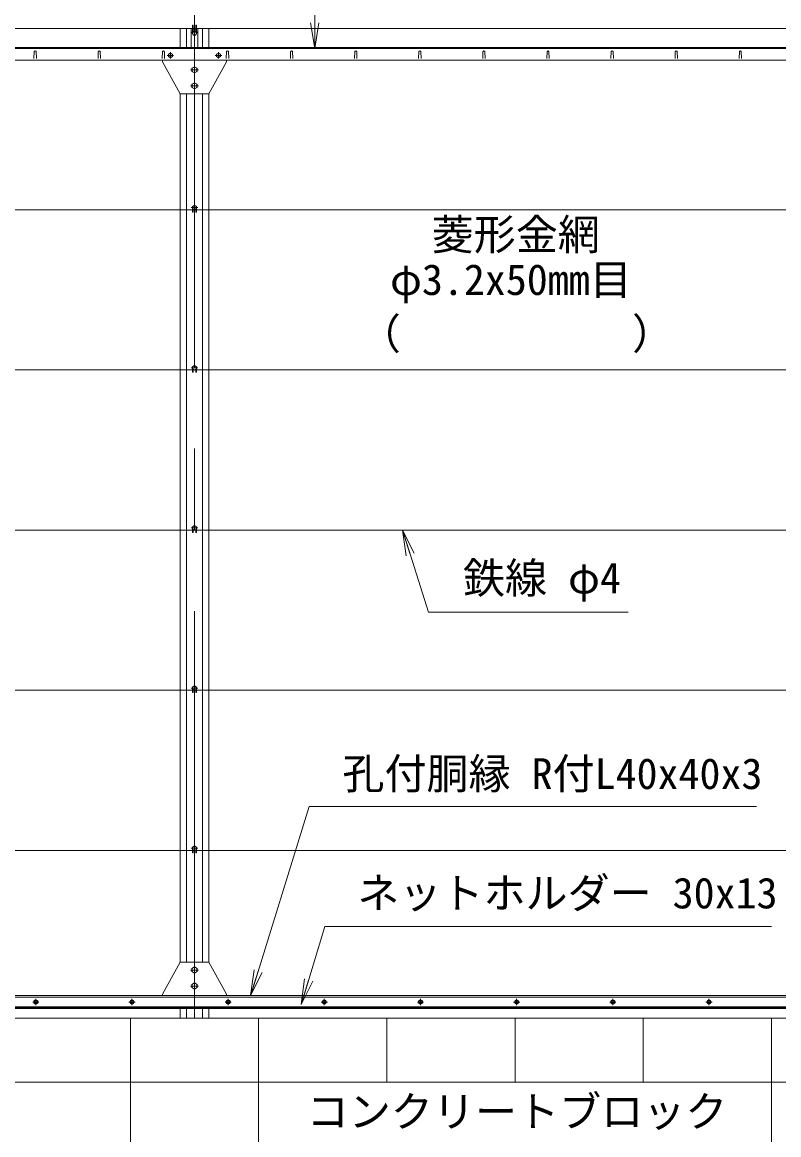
# Model space of a CAD drawing. Units: millimetres, scale not verified. Extents: x -8400 to 8400, y -5940 to 5940.
# Drawn here: x -5309 to -2949, y -2264 to 1209 of the extents above; entities that cross this region are included whole.
import ezdxf
from ezdxf.enums import TextEntityAlignment as Align

# ---------------------------------------------------------------- set-up
doc = ezdxf.new("R2010")
doc.units = ezdxf.units.MM
doc.header["$LTSCALE"] = 40
doc.linetypes.add('USER1', pattern=[50.8, 31.75, -6.35, 6.35, -6.35])
for name, color, linetype, lineweight in [('0-0_D-STR1', 1, 'Continuous', 18), ('0-1_D-BMK', 2, 'USER1', 13), ('0-3_D-STR4', 7, 'Continuous', 9), ('0-5_0', 7, 'Continuous', 9), ('0-6_D-STR3', 3, 'Continuous', 13), ('0-9_D-STR-TXT', 7, 'Continuous', 9)]:
    doc.layers.add(name, color=color, linetype=linetype, lineweight=lineweight)
doc.styles.add('ＭＳ ゴシック', font='')
doc.styles.get('ＭＳ ゴシック').set_extended_font_data('MS Gothic')

# ---------------------------------------------------------------- blocks, each defined once
blk = doc.blocks.new('_Open')
at = {"layer": '0-5_0'}
blk.add_line((-40, 6.67), (0, 0), dxfattribs=at)
blk.add_lwpolyline([(-40, -6.67), (0, 0), (-40, 0)], dxfattribs=at)

msp = doc.modelspace()

# ---------------------------------------------------------------- linework, layer by layer
at = {"layer": '0-0_D-STR1'}
for p, q in [((-4777.77, 1190.03), (-6765.27, 1190.03)), ((-4816.52, 1190.03), (-4816.52, 1130.69)), ((-4796.52, 1190.03), (-4796.52, 1130.69)), ((-4781.52, 1190.03), (-4781.52, 1130.69)), ((-4775.77, 1190.03), (-4767.27, 1190.03)), ((-4767.27, 1190.03), (-4775.77, 1190.03)), ((-2777.77, 1190.03), (-4765.27, 1190.03)), ((-4761.52, 1130.69), (-4761.52, 1190.03)), ((-4746.52, 1130.69), (-4746.52, 1190.03)), ((-4726.52, 1130.69), (-4726.52, 1190.03)), ((-6816.52, 1130.69), (-2021.52, 1130.69)), ((-6816.52, 1127.69), (-2021.52, 1127.69)), ((-5271.52, 1117.56), (-5272.27, 1096.06)), ((-5265.52, 1117.56), (-5264.77, 1096.06)), ((-5071.52, 1117.56), (-5072.27, 1096.06)), ((-5065.52, 1117.56), (-5064.77, 1096.06)), ((-4871.52, 1117.56), (-4872.27, 1096.06)), ((-4865.52, 1117.56), (-4864.77, 1096.06)), ((-4671.52, 1117.56), (-4672.27, 1096.06)), ((-4665.52, 1117.56), (-4664.77, 1096.06)), ((-4471.52, 1117.56), (-4472.27, 1096.06)), ((-4465.52, 1117.56), (-4464.77, 1096.06)), ((-4271.52, 1117.56), (-4272.27, 1096.06)), ((-4265.52, 1117.56), (-4264.77, 1096.06)), ((-4071.52, 1117.56), (-4072.27, 1096.06)), ((-4065.52, 1117.56), (-4064.77, 1096.06)), ((-3871.52, 1117.56), (-3872.27, 1096.06)), ((-3865.52, 1117.56), (-3864.77, 1096.06)), ((-3671.52, 1117.56), (-3672.27, 1096.06)), ((-3665.52, 1117.56), (-3664.77, 1096.06)), ((-3471.52, 1117.56), (-3472.27, 1096.06)), ((-3465.52, 1117.56), (-3464.77, 1096.06)), ((-3271.52, 1117.56), (-3272.27, 1096.06)), ((-3265.52, 1117.56), (-3264.77, 1096.06)), ((-3071.52, 1117.56), (-3072.27, 1096.06)), ((-3065.52, 1117.56), (-3064.77, 1096.06)), ((-6760.32, 1090.69), (-2021.52, 1090.69)), ((-4816.52, 985.69), (-4816.52, -1724.31)), ((-4796.52, 985.69), (-4796.52, -1724.31)), ((-4746.52, -1724.31), (-4746.52, 985.69)), ((-4726.52, -1724.31), (-4726.52, 985.69)), ((-6760.32, -1829.31), (-2021.52, -1829.31)), ((-6816.52, -1866.31), (-2021.52, -1866.31)), ((-6816.52, -1869.31), (-2021.52, -1869.31)), ((-4816.52, -1869.31), (-4816.52, -1899.31)), ((-4796.52, -1869.31), (-4796.52, -1899.31)), ((-4746.52, -1899.31), (-4746.52, -1869.31)), ((-4726.52, -1899.31), (-4726.52, -1869.31))]:
    msp.add_line(p, q, dxfattribs=at)
for centre in [(-5268.52, 1116.31), (-5068.52, 1116.31), (-4868.52, 1116.31), (-4668.52, 1116.31), (-4468.52, 1116.31), (-4268.52, 1116.31), (-4068.52, 1116.31), (-3868.52, 1116.31), (-3668.52, 1116.31), (-3468.52, 1116.31), (-3268.52, 1116.31), (-3068.52, 1116.31)]:
    msp.add_arc(centre, 3.25, 22.61986, 157.38014, dxfattribs=at)
at = {"layer": '0-1_D-BMK'}
for p, q in [((-4771.52, -1899.31), (-4771.52, 2286.97)), ((-4846.52, 1115.69), (-4846.52, 1095.69)), ((-4696.52, 1115.69), (-4696.52, 1095.69)), ((-4856.52, 1105.69), (-4836.52, 1105.69)), ((-4686.52, 1105.69), (-4706.52, 1105.69)), ((-4758.77, 1060.69), (-4784.27, 1060.69)), ((-4758.77, 1010.69), (-4784.27, 1010.69)), ((-4761.52, 630.69), (-4781.52, 630.69)), ((-4761.52, 130.69), (-4781.52, 130.69)), ((-4761.52, -369.31), (-4781.52, -369.31)), ((-4761.52, -869.31), (-4781.52, -869.31)), ((-4761.52, -1369.31), (-4781.52, -1369.31)), ((-4758.77, -1749.31), (-4784.27, -1749.31)), ((-4758.77, -1799.31), (-4784.27, -1799.31)), ((-5266.52, -1839.64), (-5266.52, -1858.98)), ((-4966.52, -1839.64), (-4966.52, -1858.98)), ((-4666.52, -1839.64), (-4666.52, -1858.98)), ((-4366.52, -1839.64), (-4366.52, -1858.98)), ((-4066.52, -1839.64), (-4066.52, -1858.98)), ((-3766.52, -1839.64), (-3766.52, -1858.98)), ((-3466.52, -1839.64), (-3466.52, -1858.98)), ((-3166.52, -1839.64), (-3166.52, -1858.98)), ((-5256.85, -1849.31), (-5276.2, -1849.31)), ((-4956.85, -1849.31), (-4976.2, -1849.31)), ((-4656.85, -1849.31), (-4676.2, -1849.31)), ((-4356.85, -1849.31), (-4376.2, -1849.31)), ((-4056.85, -1849.31), (-4076.2, -1849.31)), ((-3756.85, -1849.31), (-3776.2, -1849.31)), ((-3456.85, -1849.31), (-3476.2, -1849.31)), ((-3156.85, -1849.31), (-3176.2, -1849.31))]:
    msp.add_line(p, q, dxfattribs=at)
at = {"layer": '0-3_D-STR4'}
for p, q in [((-6971.52, -1899.31), (-2021.52, -1899.31)), ((-4971.52, -2899.31), (-4971.52, -1899.31)), ((-4571.52, -2899.31), (-4571.52, -1899.31)), ((-4171.52, -2099.31), (-4171.52, -1899.31)), ((-3771.52, -2099.31), (-3771.52, -1899.31)), ((-3371.52, -2099.31), (-3371.52, -1899.31)), ((-2971.52, -2899.31), (-2971.52, -1899.31)), ((-6971.52, -2099.31), (-2021.52, -2099.31))]:
    msp.add_line(p, q, dxfattribs=at)
at = {"layer": '0-6_D-STR3'}
for p, q in [((-4777.77, 1181.52), (-4777.77, 1200.11)), ((-4775.77, 1200.11), (-4777.77, 1200.11)), ((-4777.77, 1189.5), (-4775.77, 1189.5)), ((-4775.77, 1184.57), (-4775.77, 1200.11)), ((-4775.28, 1185.33), (-4775.28, 1180.73)), ((-4764.02, 1179.6), (-4767.77, 1185.33)), ((-4767.77, 1185.33), (-4767.77, 1180.73)), ((-4767.27, 1184.57), (-4767.27, 1200.11)), ((-4767.27, 1200.11), (-4765.27, 1200.11)), ((-4767.27, 1189.5), (-4765.27, 1189.5)), ((-4765.27, 1181.52), (-4765.27, 1200.11)), ((-4779.03, 1179.6), (-4779.03, 1175)), ((-4764.02, 1179.6), (-4764.02, 1175)), ((-4853.02, 1109.44), (-4846.52, 1113.19)), ((-4846.52, 1113.19), (-4840.02, 1109.44)), ((-4696.52, 1113.19), (-4703.02, 1109.44)), ((-4690.02, 1109.44), (-4696.52, 1113.19)), ((-4871.52, 1090.69), (-4871.52, 1085.69)), ((-4871.52, 1085.69), (-4816.52, 985.69)), ((-4853.02, 1101.94), (-4853.02, 1109.44)), ((-4846.52, 1098.18), (-4853.02, 1101.94)), ((-4840.02, 1101.94), (-4846.52, 1098.18)), ((-4840.02, 1109.44), (-4840.02, 1101.94)), ((-4703.02, 1109.44), (-4703.02, 1101.94)), ((-4703.02, 1101.94), (-4696.52, 1098.18)), ((-4696.52, 1098.18), (-4690.02, 1101.94)), ((-4690.02, 1101.94), (-4690.02, 1109.44)), ((-4671.52, 1090.69), (-4671.52, 1085.69)), ((-4671.52, 1090.69), (-4671.52, 1085.69)), ((-4771.52, 1050.87), (-4780.02, 1055.78)), ((-4763.02, 1055.78), (-4771.52, 1050.87)), ((-4771.52, 1000.87), (-4780.02, 1005.78)), ((-4763.02, 1005.78), (-4771.52, 1000.87)), ((-4771.52, 638.19), (-4778.02, 634.44)), ((-4778.02, 634.44), (-4778.02, 626.94)), ((-4778.02, 626.94), (-4771.52, 623.18)), ((-4777.77, 626.79), (-4777.77, 616.69)), ((-4775.77, 625.64), (-4775.77, 616.69)), ((-4765.02, 634.44), (-4771.52, 638.19)), ((-4771.52, 623.18), (-4765.02, 626.94)), ((-4767.27, 625.64), (-4767.27, 616.69)), ((-4765.27, 626.79), (-4765.27, 616.69)), ((-4765.02, 626.94), (-4765.02, 634.44)), ((-2021.52, 623.94), (-6751.52, 623.94)), ((-4777.77, 616.69), (-4775.77, 616.69)), ((-4767.27, 616.69), (-4765.27, 616.69)), ((-2021.52, 123.94), (-6751.52, 123.94)), ((-4771.52, 138.19), (-4778.02, 134.44)), ((-4778.02, 134.44), (-4778.02, 126.94)), ((-4778.02, 126.94), (-4771.52, 123.18)), ((-4777.77, 126.79), (-4777.77, 116.69)), ((-4777.77, 116.69), (-4775.77, 116.69)), ((-4775.77, 125.64), (-4775.77, 116.69)), ((-4765.02, 134.44), (-4771.52, 138.19)), ((-4771.52, 123.18), (-4765.02, 126.94)), ((-4767.27, 125.64), (-4767.27, 116.69)), ((-4767.27, 116.69), (-4765.27, 116.69)), ((-4765.27, 126.79), (-4765.27, 116.69)), ((-4765.02, 126.94), (-4765.02, 134.44)), ((-2021.52, -376.06), (-6751.52, -376.06)), ((-4771.52, -361.81), (-4778.02, -365.56)), ((-4778.02, -365.56), (-4778.02, -373.06)), ((-4778.02, -373.06), (-4771.52, -376.82)), ((-4777.77, -373.21), (-4777.77, -383.31)), ((-4775.77, -374.36), (-4775.77, -383.31)), ((-4765.02, -365.56), (-4771.52, -361.81)), ((-4771.52, -376.82), (-4765.02, -373.06)), ((-4767.27, -374.36), (-4767.27, -383.31)), ((-4765.27, -373.21), (-4765.27, -383.31)), ((-4765.02, -373.06), (-4765.02, -365.56)), ((-4777.77, -383.31), (-4775.77, -383.31)), ((-4767.27, -383.31), (-4765.27, -383.31)), ((-4771.52, -861.81), (-4778.02, -865.56)), ((-4778.02, -865.56), (-4778.02, -873.06)), ((-4765.02, -865.56), (-4771.52, -861.81)), ((-4765.02, -873.06), (-4765.02, -865.56)), ((-2021.52, -876.06), (-6751.52, -876.06)), ((-4778.02, -873.06), (-4771.52, -876.82)), ((-4777.77, -873.21), (-4777.77, -883.31)), ((-4777.77, -883.31), (-4775.77, -883.31)), ((-4775.77, -874.36), (-4775.77, -883.31)), ((-4771.52, -876.82), (-4765.02, -873.06)), ((-4767.27, -874.36), (-4767.27, -883.31)), ((-4767.27, -883.31), (-4765.27, -883.31)), ((-4765.27, -873.21), (-4765.27, -883.31)), ((-2021.52, -1376.06), (-6751.52, -1376.06)), ((-4771.52, -1361.81), (-4778.02, -1365.56)), ((-4778.02, -1365.56), (-4778.02, -1373.06)), ((-4778.02, -1373.06), (-4771.52, -1376.82)), ((-4777.77, -1373.21), (-4777.77, -1383.31)), ((-4777.77, -1383.31), (-4775.77, -1383.31)), ((-4775.77, -1374.36), (-4775.77, -1383.31)), ((-4765.02, -1365.56), (-4771.52, -1361.81)), ((-4771.52, -1376.82), (-4765.02, -1373.06)), ((-4767.27, -1374.36), (-4767.27, -1383.31)), ((-4767.27, -1383.31), (-4765.27, -1383.31)), ((-4765.27, -1373.21), (-4765.27, -1383.31)), ((-4765.02, -1373.06), (-4765.02, -1365.56)), ((-4871.52, -1824.31), (-4816.52, -1724.31)), ((-4771.52, -1739.5), (-4780.02, -1744.4)), ((-4763.02, -1744.4), (-4771.52, -1739.5)), ((-4771.52, -1789.5), (-4780.02, -1794.4)), ((-4763.02, -1794.4), (-4771.52, -1789.5)), ((-2021.52, -1834.31), (-6784.99, -1834.31)), ((-4871.52, -1829.31), (-4871.52, -1824.31)), ((-4671.52, -1829.31), (-4671.52, -1824.31)), ((-2021.52, -1864.31), (-6816.52, -1864.31))]:
    msp.add_line(p, q, dxfattribs=at)
for points in [[(-4767.77, 1185.33), (-4775.28, 1185.33), (-4779.03, 1179.6)], [(-4816.52, 985.69), (-4726.52, 985.69), (-4671.52, 1085.69)], [(-4780.02, 1055.78), (-4780.02, 1065.6), (-4771.52, 1070.5)], [(-4771.52, 1070.5), (-4763.02, 1065.6), (-4763.02, 1055.78)], [(-4780.02, 1005.78), (-4780.02, 1015.6), (-4771.52, 1020.5)], [(-4771.52, 1020.5), (-4763.02, 1015.6), (-4763.02, 1005.78)], [(-4816.52, -1724.31), (-4726.52, -1724.31), (-4671.52, -1824.31)], [(-4780.02, -1744.4), (-4780.02, -1754.22), (-4771.52, -1759.13)], [(-4771.52, -1759.13), (-4763.02, -1754.22), (-4763.02, -1744.4)], [(-4780.02, -1794.4), (-4780.02, -1804.22), (-4771.52, -1809.13)], [(-4771.52, -1809.13), (-4763.02, -1804.22), (-4763.02, -1794.4)]]:
    msp.add_lwpolyline(points, dxfattribs=at)
for points in [[(-4767.77, 1180.73), (-4775.28, 1180.73), (-4779.03, 1175), (-4775.28, 1168.5), (-4767.77, 1168.5), (-4764.02, 1175)], [(-5266.52, -1843.56), (-5271.5, -1846.44), (-5271.5, -1852.19), (-5266.52, -1855.06), (-5261.54, -1852.19), (-5261.54, -1846.44)], [(-4966.52, -1843.56), (-4971.5, -1846.44), (-4971.5, -1852.19), (-4966.52, -1855.06), (-4961.54, -1852.19), (-4961.54, -1846.44)], [(-4666.52, -1843.56), (-4671.5, -1846.44), (-4671.5, -1852.19), (-4666.52, -1855.06), (-4661.54, -1852.19), (-4661.54, -1846.44)], [(-4366.52, -1843.56), (-4371.5, -1846.44), (-4371.5, -1852.19), (-4366.52, -1855.06), (-4361.54, -1852.19), (-4361.54, -1846.44)], [(-4066.52, -1843.56), (-4071.5, -1846.44), (-4071.5, -1852.19), (-4066.52, -1855.06), (-4061.54, -1852.19), (-4061.54, -1846.44)], [(-3766.52, -1843.56), (-3771.5, -1846.44), (-3771.5, -1852.19), (-3766.52, -1855.06), (-3761.54, -1852.19), (-3761.54, -1846.44)], [(-3466.52, -1843.56), (-3471.5, -1846.44), (-3471.5, -1852.19), (-3466.52, -1855.06), (-3461.54, -1852.19), (-3461.54, -1846.44)], [(-3166.52, -1843.56), (-3171.5, -1846.44), (-3171.5, -1852.19), (-3166.52, -1855.06), (-3161.54, -1852.19), (-3161.54, -1846.44)]]:
    msp.add_lwpolyline(points, close=True, dxfattribs=at)
for centre, radius in [((-4846.52, 1105.69), 6.25), ((-4696.52, 1105.69), 6.25), ((-4771.52, 1060.69), 8.25), ((-4771.52, 1010.69), 8.25), ((-4771.52, 630.69), 6.25), ((-4771.52, 130.69), 6.25), ((-4771.52, -369.31), 6.25), ((-4771.52, -869.31), 6.25), ((-4771.52, -1369.31), 6.25), ((-4771.52, -1749.31), 8.25), ((-4771.52, -1799.31), 8.25), ((-5266.52, -1849.31), 6.5), ((-5266.52, -1849.31), 4.98), ((-4966.52, -1849.31), 6.5), ((-4966.52, -1849.31), 4.98), ((-4666.52, -1849.31), 6.5), ((-4666.52, -1849.31), 4.98), ((-4366.52, -1849.31), 6.5), ((-4366.52, -1849.31), 4.98), ((-4066.52, -1849.31), 6.5), ((-4066.52, -1849.31), 4.98), ((-3766.52, -1849.31), 6.5), ((-3766.52, -1849.31), 4.98), ((-3466.52, -1849.31), 6.5), ((-3466.52, -1849.31), 4.98), ((-3166.52, -1849.31), 6.5), ((-3166.52, -1849.31), 4.98)]:
    msp.add_circle(centre, radius, dxfattribs=at)
msp.add_arc((-4771.52, 1174.76), 6.25, 177.75339, 2.24661, dxfattribs=at)
msp.add_ellipse((-4771.52, 1175), major_axis=(-6.25, 0), ratio=0.748157, start_param=3.1415927, end_param=6.2831853, dxfattribs=at)
at = {"layer": '0-9_D-STR-TXT'}
msp.add_line((-4396.47, 1796.15), (-4396.47, 1129.69), dxfattribs=at)
for points in [[(-3418.65, -632.37), (-4041.31, -632.37), (-4121.96, -377.97)], [(-3018.22, -1238.39), (-4413.97, -1238.39), (-4595.78, -1827.4)], [(-2971.7, -1612.99), (-4364.41, -1612.99), (-4438.13, -1855.22)]]:
    msp.add_lwpolyline(points, dxfattribs=at)

# ---------------------------------------------------------------- block references
at = {"layer": '0-9_D-STR-TXT', "xscale": 2, "yscale": 2}
for p, rotation in [((-4396.47, 1127.69), 270), ((-4122.56, -376.06), 107.58773), ((-4596.37, -1829.31), 252.84683), ((-4438.72, -1857.14), 253.07328)]:
    msp.add_blockref('_Open', p, dxfattribs=dict(at, rotation=rotation))

# ---------------------------------------------------------------- texts
at = {"layer": '0-9_D-STR-TXT', "style": 'ＭＳ ゴシック'}
for s, p in [('菱形金網', (-4031.42, 469.82)), ('φ3.2x50mm目', (-4161.37, 328.94)), ('（\u3000\u3000   \u3000\u3000）', (-4258.83, 160)), ('鉄線 φ4', (-3933.88, -602.63)), ('孔付胴縁 R付L40x40x3', (-4310.09, -1213.22)), ('ネットホルダー 30x13', (-4263.58, -1585.79)), ('コンクリートブロック', (-4421.27, -2267.82))]:
    msp.add_text(s, height=96.19, dxfattribs=at).set_placement(p, align=Align.BOTTOM_LEFT)

doc.saveas('drawing.dxf')
